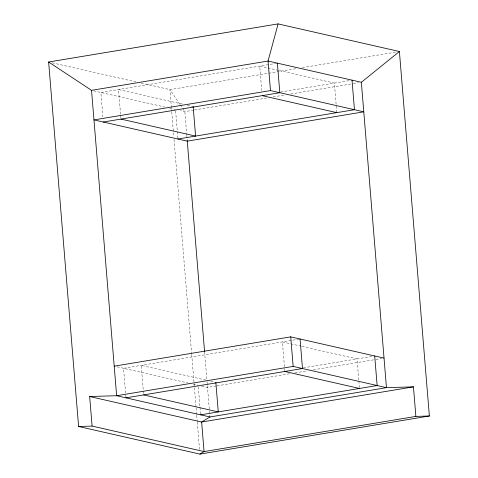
<?xml version="1.0" encoding="UTF-8"?>
<svg xmlns="http://www.w3.org/2000/svg" width="478" height="478" viewBox="0 0 478 478"><rect width="100%" height="100%" fill="white"/><g stroke="black" fill="none" stroke-linecap="round" stroke-linejoin="round"><path stroke-width="0.36" stroke-dasharray="2.39 1.79" d="M276.648 63.281L100.864 92.469L102.872 116.847M295.697 68.736L169.929 89.619L140.879 83.005M302.317 67.637L396.459 52.006M280.688 92.003L349.083 80.645M193.668 110.125L184.843 111.589L180.505 110.597M194.403 110L266.479 98.032M273.099 96.932L284.87 94.979M290.749 94.005L352.531 83.746M353.266 83.62L358.416 82.766M299.324 339.105L123.545 368.293L125.911 397.104M303.363 367.827L372.499 356.343M216.343 385.949L207.518 387.413L201.059 385.943M217.084 385.824L290.63 373.611M295.04 372.882L307.545 370.803M313.431 369.829L375.206 359.57M375.947 359.444L381.826 358.47M278.572 70.38L259.727 66.089L261.735 90.473M279.295 70.547L334.373 83.088L336.745 111.9M52.263 62.827L135.794 81.846M182.291 104.055L118.52 89.535L120.581 114.66M187.364 105.214L193.166 106.534M93.688 90.832L164.641 106.988M169.654 108.13L175.51 109.462M301.248 346.203L282.408 341.913L284.774 370.731M301.976 346.371L357.054 358.912L358.817 380.333M205.695 380.046L141.195 365.359L143.502 393.436M210.768 381.199L215.841 382.358M117.086 366.823L188.045 382.98M193.118 384.133L198.191 385.286M179.871 104.264L169.929 89.619L171.704 111.189M180.284 104.873L182.357 107.926M182.769 108.536L184.843 111.589L186.737 134.623M358.876 381.074L359.42 387.724M186.784 135.232L187.274 141.141M204.572 351.581L207.016 381.301M207.076 382.041L207.321 385.017M207.386 385.758L209.4 410.315M209.46 411.02L209.95 416.965M175.635 110.944L177.882 138.279M198.31 386.768L199.947 406.712M200.013 407.453L200.557 414.103M171.769 111.936L173.783 136.481M174.028 139.457L191.642 353.684M191.702 354.425L196.046 407.238M196.105 407.979L196.655 414.677M196.715 415.418L197.205 421.369M197.271 422.116L199.655 451.124M120.641 115.395L120.886 118.353"/><path stroke-width="0.72" d="M278.1 23.9L48.631 62.003L78.601 426.484L199.9 454.1L429.369 415.997L399.399 51.516L278.1 23.9L268.05 61.035L270.482 90.587L363.788 111.834L187.274 141.141L93.963 119.894L270.482 90.587M48.631 62.003L91.537 90.342L268.05 61.035L361.356 82.282L399.399 51.516M415.878 416.404L413.446 386.851L386.463 387.658L209.95 416.965L201.626 422.02L89.661 396.525L92.093 426.077L204.058 451.573L415.878 416.404L429.369 415.997M199.9 454.1L204.058 451.573L201.626 422.02L413.446 386.851M103.296 122.021L279.809 92.714L277.383 63.162M177.941 139.014L354.455 109.707L352.029 80.155M114.212 366.166L290.726 336.859L384.037 358.106M361.356 82.282L386.463 387.658L293.157 366.411L116.644 395.718L89.661 396.525M125.971 397.845L302.49 368.538L300.059 338.986M200.617 414.838L377.136 385.531L374.704 355.979M78.601 426.484L92.093 426.077M262.159 95.642L336.805 112.641M120.946 119.088L195.592 136.087L193.166 106.534M284.834 371.466L359.48 388.465M143.627 394.912L218.273 411.911L215.841 382.358M209.95 416.965L116.644 395.718L91.537 90.342M290.726 336.859L293.157 366.411M187.227 140.568L204.572 351.581"/></g></svg>
